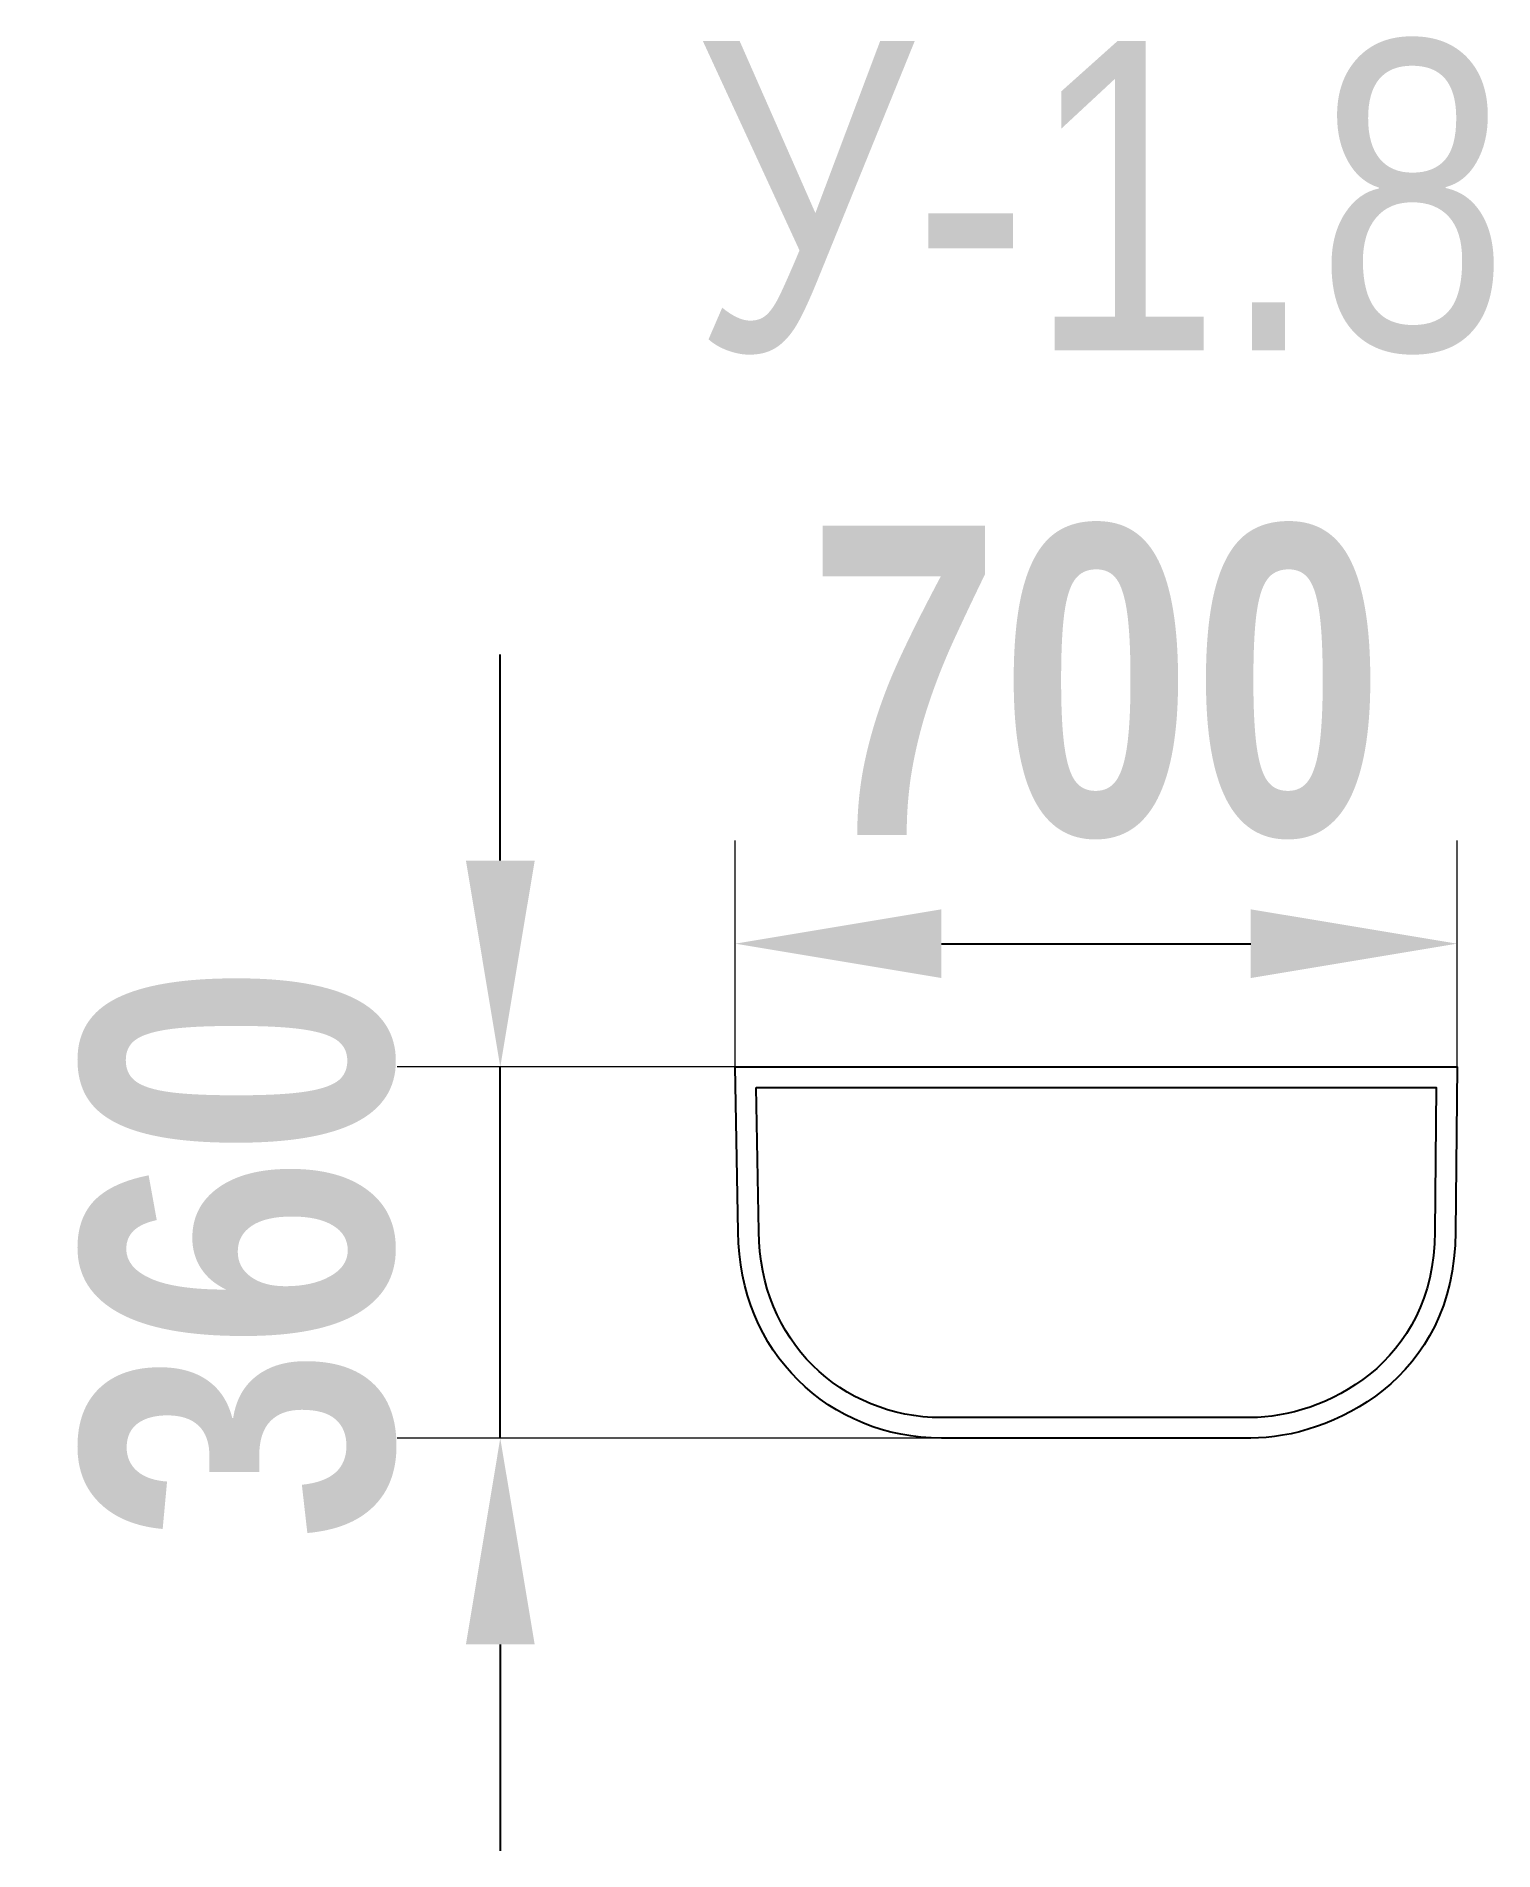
# Model space of a CAD drawing. Header units: millimetres. Extents: x -1025 to 388, y -793 to 966.
import ezdxf

# ---------------------------------------------------------------- set-up
doc = ezdxf.new("R2010")
doc.units = ezdxf.units.MM
doc.layers.add('DIKOM_АРТИКУЛ', color=7, linetype='Continuous')
doc.layers.add('DIKOM_РАЗМЕР_ОБЪЕКТА', color=7, linetype='Continuous')
doc.styles.add('style1', font='arialbd.ttf', dxfattribs={"width": 0.8})
doc.dimstyles.new('1-50', dxfattribs={"dimtxt": 300, "dimasz": 200, "dimexe": 100, "dimexo": 0, "dimgap": 100, "dimtad": 1, "dimtxsty": 'style1', "dimcen": 200, "dimclrd": 7, "dimclre": 7, "dimclrt": 7, "dimadec": 1, "dimazin": 2, "dimtfac": 1, "dimtmove": 0, "dimatfit": 2, "dimfxl": 0, "dimlwd": 25, "dimlwe": 18, "dimarcsym": 0})

# ---------------------------------------------------------------- blocks, each defined once
blk = doc.blocks.new('*D13')
at = {"layer": 'Defpoints', "color": 0, "transparency": 16777216}
for p in [(352.7, 86.5), (-347.3, -33), (352.7, -33)]:
    blk.add_point(p, dxfattribs=at)
at = {"layer": 'DIKOM_РАЗМЕР_ОБЪЕКТА', "color": 7, "lineweight": 18, "transparency": 16777216}
for p, q in [((-347.3, -33), (-347.3, 186.5)), ((352.7, -33), (352.7, 186.5))]:
    blk.add_line(p, q, dxfattribs=at)
at = {"layer": 'DIKOM_РАЗМЕР_ОБЪЕКТА', "color": 7, "lineweight": 25, "transparency": 16777216}
blk.add_line((-147.3, 86.5), (152.7, 86.5), dxfattribs=at)
at = {"layer": 'DIKOM_РАЗМЕР_ОБЪЕКТА', "color": 7, "transparency": 16777216}
for points in [[(-147.3, 119.8), (-147.3, 53.2), (-347.3, 86.5)], [(152.7, 119.8), (152.7, 53.2), (352.7, 86.5)]]:
    blk.add_solid(points, dxfattribs=at)
at = {"layer": 'DIKOM_РАЗМЕР_ОБЪЕКТА', "color": 7, "transparency": 16777216, "insert": (2.7, 339.7), "char_height": 300, "attachment_point": 5, "style": 'style1'}
blk.add_mtext('700', dxfattribs=at)
blk = doc.blocks.new('*D14')
at = {"layer": 'Defpoints', "color": 0, "transparency": 16777216}
for p in [(-575.2, -33), (2.7, -33), (2.7, -393)]:
    blk.add_point(p, dxfattribs=at)
at = {"layer": 'DIKOM_РАЗМЕР_ОБЪЕКТА', "color": 7, "lineweight": 25, "transparency": 16777216}
for p, q in [((-575.2, 167), (-575.2, 367)), ((-575.2, -393), (-575.2, -33)), ((-575.2, -593), (-575.2, -793))]:
    blk.add_line(p, q, dxfattribs=at)
at = {"layer": 'DIKOM_РАЗМЕР_ОБЪЕКТА', "color": 7, "lineweight": 18, "transparency": 16777216}
for p, q in [((2.7, -33), (-675.2, -33)), ((2.7, -393), (-675.2, -393))]:
    blk.add_line(p, q, dxfattribs=at)
at = {"layer": 'DIKOM_РАЗМЕР_ОБЪЕКТА', "color": 7, "transparency": 16777216}
for points in [[(-608.5, 167), (-541.8, 167), (-575.2, -33)], [(-608.5, -593), (-541.8, -593), (-575.2, -393)]]:
    blk.add_solid(points, dxfattribs=at)
at = {"layer": 'DIKOM_РАЗМЕР_ОБЪЕКТА', "color": 7, "transparency": 16777216, "insert": (-828.3, -213), "char_height": 300, "attachment_point": 5, "rotation": 90, "style": 'style1'}
blk.add_mtext('360', dxfattribs=at)

msp = doc.modelspace()

# ---------------------------------------------------------------- linework, layer by layer
for points in [[(-347.332, -33), (352.668, -33), (351.097, -192.98), (350.744, -206.123), (349.715, -218.767), (348.04, -230.918), (345.749, -242.583), (342.871, -253.764), (339.438, -264.469), (335.478, -274.703), (331.021, -284.471), (326.097, -293.778), (320.736, -302.63), (314.969, -311.032), (308.824, -318.989), (302.331, -326.507), (295.521, -333.591), (288.424, -340.246), (281.068, -346.479), (273.484, -352.293), (265.703, -357.695), (257.753, -362.689), (249.664, -367.282), (241.467, -371.478), (233.191, -375.284), (224.867, -378.703), (216.523, -381.742), (208.19, -384.406), (199.897, -386.7), (191.675, -388.63), (183.554, -390.2), (175.563, -391.417), (167.731, -392.286), (160.09, -392.812), (152.668, -393), (-147.332, -393), (-157.407, -392.766), (-167.355, -392.052), (-177.166, -390.867), (-186.824, -389.219), (-196.319, -387.119), (-205.637, -384.575), (-214.765, -381.597), (-223.692, -378.194), (-232.403, -374.375), (-240.887, -370.15), (-249.131, -365.527), (-257.122, -360.516), (-264.848, -355.126), (-272.295, -349.365), (-279.452, -343.245), (-286.305, -336.773), (-292.842, -329.959), (-299.05, -322.812), (-304.917, -315.342), (-310.429, -307.557), (-315.574, -299.466), (-320.34, -291.08), (-324.713, -282.407), (-328.682, -273.456), (-332.233, -264.237), (-335.354, -254.759), (-338.031, -245.03), (-340.253, -235.061), (-342.007, -224.861), (-343.28, -214.438), (-344.059, -203.802), (-344.332, -192.963)], [(-326.953, -53), (332.471, -53), (331.098, -192.794), (330.781, -204.609), (329.857, -215.978), (328.354, -226.906), (326.297, -237.398), (323.713, -247.459), (320.63, -257.093), (317.074, -266.304), (313.072, -275.098), (308.649, -283.479), (303.834, -291.452), (298.653, -299.021), (293.133, -306.192), (287.299, -312.968), (281.18, -319.354), (274.801, -325.356), (268.189, -330.977), (261.372, -336.223), (254.375, -341.097), (247.226, -345.606), (239.951, -349.752), (232.578, -353.542), (225.131, -356.979), (217.64, -360.069), (210.129, -362.816), (202.626, -365.224), (195.157, -367.299), (187.75, -369.044), (180.431, -370.466), (173.226, -371.567), (166.163, -372.354), (159.267, -372.83), (152.567, -373), (-147.264, -373), (-156.32, -372.789), (-165.262, -372.146), (-174.08, -371.08), (-182.762, -369.596), (-191.296, -367.706), (-199.671, -365.415), (-207.876, -362.734), (-215.9, -359.67), (-223.73, -356.231), (-231.356, -352.425), (-238.765, -348.262), (-245.948, -343.748), (-252.892, -338.892), (-259.586, -333.703), (-266.019, -328.19), (-272.178, -322.359), (-278.054, -316.219), (-283.634, -309.779), (-288.906, -303.046), (-293.861, -296.03), (-298.486, -288.738), (-302.769, -281.178), (-306.7, -273.359), (-310.267, -265.289), (-313.459, -256.977), (-316.264, -248.43), (-318.67, -239.656), (-320.668, -230.665), (-322.244, -221.464), (-323.388, -212.062), (-324.088, -202.466), (-324.333, -192.685)]]:
    msp.add_lwpolyline(points, close=True)

# ---------------------------------------------------------------- texts
at = {"layer": 'DIKOM_АРТИКУЛ', "insert": (-387.781, 961.873), "char_height": 300, "width": 1373.12348, "attachment_point": 1, "style": 'style1'}
msp.add_mtext('{\\fArial|b0|i0|c204|p34;У-1.8}', dxfattribs=at)

# ---------------------------------------------------------------- dimensions: what is measured, and where the dimension line sits
at = {"layer": 'DIKOM_РАЗМЕР_ОБЪЕКТА'}
for base, p1, p2, angle, picture, middle in [((352.668, 86.5), (-347.332, -33), (352.668, -33), 180, '*D13', (2.668, 86.5)), ((-575.156, -33), (2.668, -393), (2.668, -33), 90, '*D14', (-575.156, -213))]:
    dim = msp.add_linear_dim(base=base, p1=p1, p2=p2, angle=angle, dimstyle='1-50', dxfattribs=at)
    dim.commit()
    dim.dimension.update_dxf_attribs({"geometry": picture, "text_midpoint": middle, "dimtype": 160})

doc.saveas('drawing.dxf')
